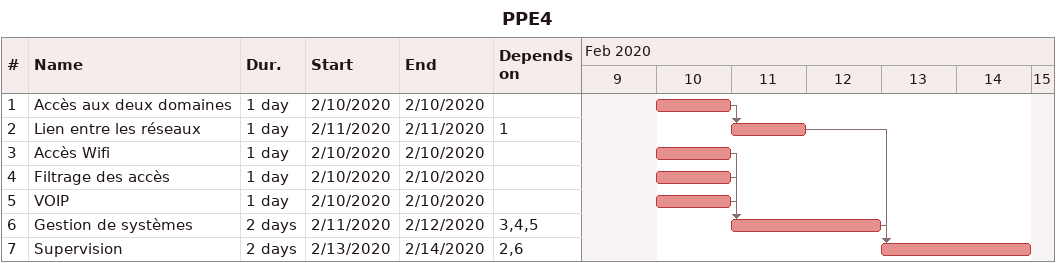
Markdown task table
PPE4

| ID | Task | Duration | Start | Finish | Predecessors |
|---|---|---|---|---|---|
| 1 | Accès aux deux domaines | 1d | 2020-02-10 | 2020-02-10 |  |
| 2 | Lien entre les réseaux | 1d | 2020-02-11 | 2020-02-11 | 1 |
| 3 | Accès Wifi | 1d | 2020-02-10 | 2020-02-10 |  |
| 4 | Filtrage des accès | 1d | 2020-02-10 | 2020-02-10 |  |
| 5 | VOIP | 1d | 2020-02-10 | 2020-02-10 |  |
| 6 | Gestion de systèmes | 2d | 2020-02-11 | 2020-02-12 | 3, 4, 5 |
| 7 | Supervision | 2d | 2020-02-13 | 2020-02-14 | 2, 6 |
